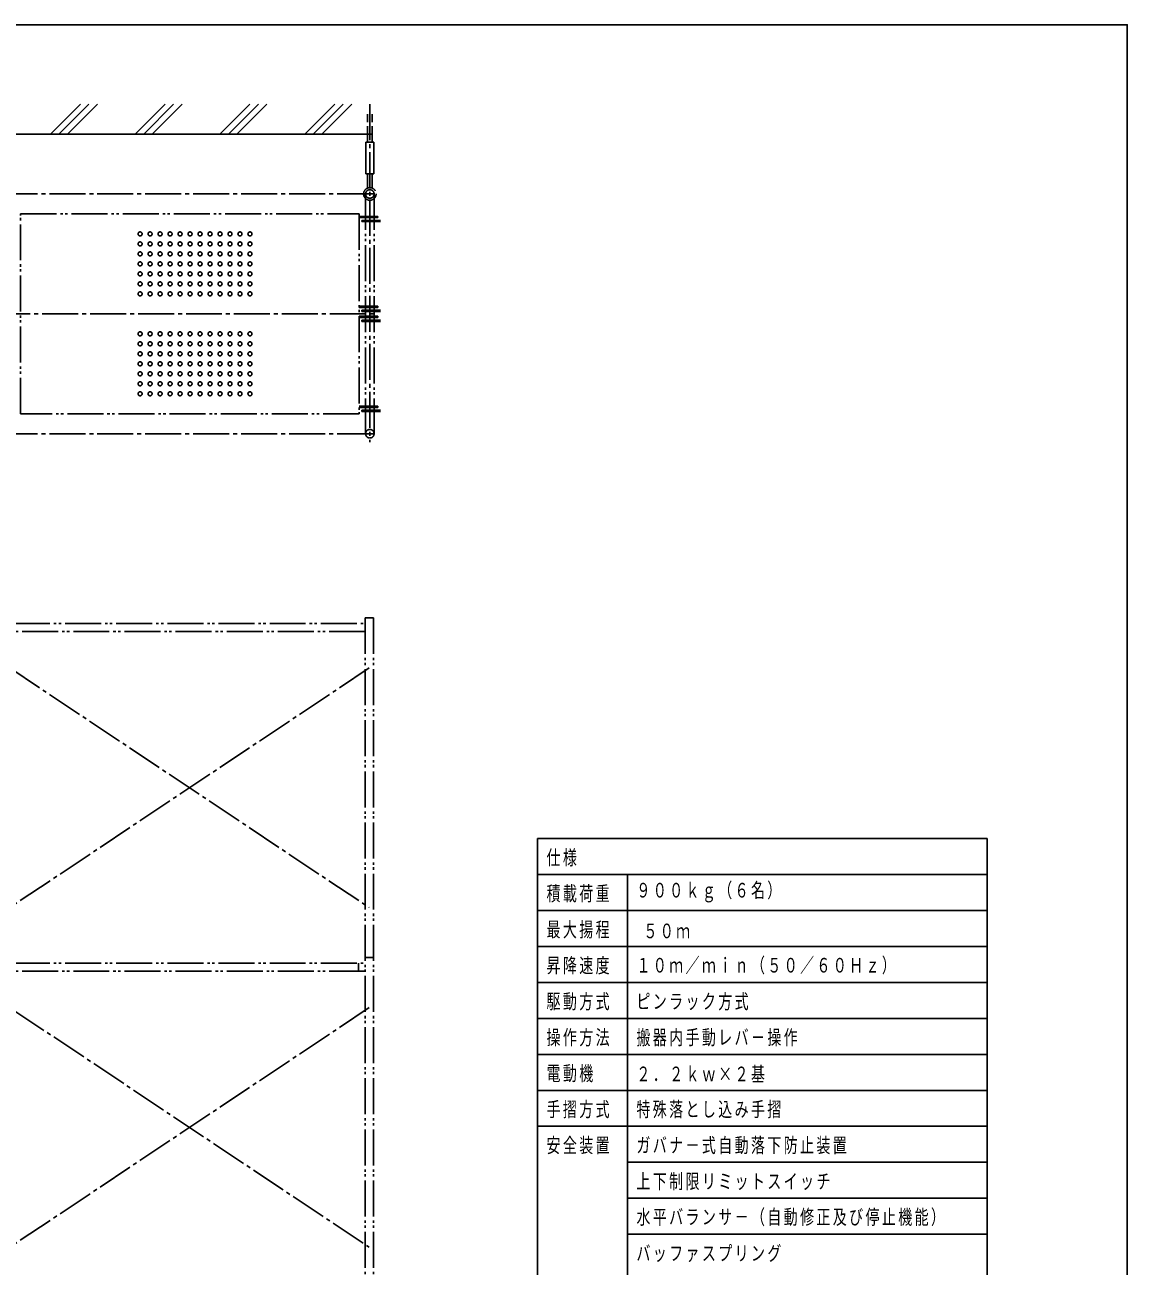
# Model space of a CAD drawing. Units: millimetres, scale not verified. Extents: x -7950 to 7710, y -5600 to 5443.
# Drawn here: x 2193 to 7710, y -769 to 5443 of the extents above; entities that cross this region are included whole.
import ezdxf

# ---------------------------------------------------------------- set-up
doc = ezdxf.new("R2010")
doc.units = ezdxf.units.MM
doc.header["$LTSCALE"] = 20
for name, pattern in [('CHAIN2', [12, 9, -1, 1, -1]), ('DASHED2', [3, 2, -1]), ('DOUBLE_CHAIN2', [12.8, 9, -1, 0.6, -0.6, 0.6, -1])]:
    doc.linetypes.add(name, pattern=pattern)
doc.layers.add('0-0_1', color=1, linetype='Continuous')
doc.layers.add('0-3_10', color=7, linetype='Continuous')
doc.styles.add('ＭＳ ゴシック', font='')
doc.styles.get('ＭＳ ゴシック').set_extended_font_data('MS Gothic')

msp = doc.modelspace()

# ---------------------------------------------------------------- linework, layer by layer
at = {"layer": '0-0_1', "color": 2}
for p, q in [((2320.87, 4896.73), (2470.87, 5046.73)), ((2363.3, 4896.73), (2513.3, 5046.73)), ((2405.72, 4896.73), (2555.72, 5046.73)), ((2745.13, 4896.73), (2895.13, 5046.73)), ((2787.56, 4896.73), (2937.56, 5046.73)), ((2829.99, 4896.73), (2979.99, 5046.73)), ((3169.4, 4896.73), (3319.4, 5046.73)), ((3211.83, 4896.73), (3361.83, 5046.73)), ((3254.25, 4896.73), (3404.25, 5046.73)), ((3593.66, 4896.73), (3743.66, 5046.73)), ((3636.09, 4896.73), (3786.09, 5046.73)), ((3678.52, 4896.73), (3828.52, 5046.73))]:
    msp.add_line(p, q, dxfattribs=at)
at = {"layer": '0-0_1', "color": 2, "linetype": 'CHAIN2'}
for p, q in [((3919.54, 5046.73), (3919.54, 3355.38)), ((2075.49, 4596.73), (3950.89, 4596.73)), ((-120.55, 3996.73), (3940.89, 3996.73)), ((2075.49, 3396.73), (3940.89, 3396.73)), ((3916.84, 2224.99), (2116.84, 1024.99)), ((2116.84, 2224.99), (3916.84, 1024.99)), ((3916.84, 524.99), (2116.84, -675.01)), ((2138.19, 510.75), (3916.84, -675.01))]:
    msp.add_line(p, q, dxfattribs=at)
at = {"layer": '0-0_1', "color": 2, "linetype": 'DASHED2'}
for p, q in [((3908.54, 4996.73), (3908.54, 4896.73)), ((3930.54, 4996.73), (3930.54, 4896.73))]:
    msp.add_line(p, q, dxfattribs=at)
at = {"layer": '0-0_1'}
msp.add_line((-6891.46, 4896.73), (3930.54, 4896.73), dxfattribs=at)
at = {"layer": '0-0_1', "color": 2, "linetype": 'DOUBLE_CHAIN2'}
for p, q in [((3908.54, 4896.73), (3908.54, 4856.73)), ((3930.54, 4896.73), (3930.54, 4856.73)), ((3908.54, 4696.73), (3908.54, 4626.09)), ((3930.54, 4696.73), (3930.54, 4626.09)), ((3898.19, 4596.73), (3898.19, 3396.73)), ((3940.89, 4596.73), (3940.89, 3396.73)), ((2138.19, 2446.33), (3895.49, 2446.33)), ((3895.49, 2474.99), (3895.49, -2619.51)), ((3895.49, 2406.33), (2138.19, 2406.33)), ((2138.19, 746.33), (3895.49, 746.33)), ((3862.84, 746.33), (3862.84, 706.33)), ((3895.49, 774.99), (3938.19, 774.99)), ((3895.49, 706.33), (2138.19, 706.33))]:
    msp.add_line(p, q, dxfattribs=at)
at = {"layer": '0-0_1', "color": 4}
for p, q in [((4758.76, 1190.68), (7008.76, 1190.68)), ((5208.76, 1190.68), (5208.76, -1329.32)), ((4758.76, 1010.68), (7008.76, 1010.68)), ((4758.76, 830.68), (7008.76, 830.68)), ((4758.76, 650.68), (7008.76, 650.68)), ((7008.76, 470.68), (4758.76, 470.68)), ((4758.76, 290.68), (7008.76, 290.68)), ((4758.76, 110.68), (7008.76, 110.68)), ((4758.76, -69.32), (7008.76, -69.32)), ((5208.76, -249.32), (7008.76, -249.32)), ((5208.76, -429.32), (7008.76, -429.32)), ((5208.76, -609.32), (7008.76, -609.32))]:
    msp.add_line(p, q, dxfattribs=at)
at = {"layer": '0-0_1', "color": 2, "linetype": 'DOUBLE_CHAIN2'}
for points in [[(3899.54, 4856.73), (3899.54, 4696.73), (3939.54, 4696.73), (3939.54, 4856.73)], [(3865.54, 4496.73), (3865.54, 3496.73), (2170.84, 3496.73), (2170.84, 4496.73)]]:
    msp.add_lwpolyline(points, close=True, dxfattribs=at)
for points in [[(3865.54, 4478.73), (3959.54, 4478.73), (3959.54, 4484.73), (3865.54, 4484.73)], [(3973.54, 4464.73), (3879.54, 4464.73), (3879.54, 4458.73), (3973.54, 4458.73)], [(3865.54, 4028.73), (3959.54, 4028.73), (3959.54, 4034.73), (3865.54, 4034.73)], [(3865.54, 3978.73), (3959.54, 3978.73), (3959.54, 3984.73), (3865.54, 3984.73)], [(3973.54, 4014.73), (3879.54, 4014.73), (3879.54, 4008.73), (3973.54, 4008.73)], [(3973.54, 3964.73), (3879.54, 3964.73), (3879.54, 3958.73), (3973.54, 3958.73)], [(3865.54, 3528.73), (3959.54, 3528.73), (3959.54, 3534.73), (3865.54, 3534.73)], [(3973.54, 3514.73), (3879.54, 3514.73), (3879.54, 3508.73), (3973.54, 3508.73)], [(3895.49, 2474.99), (3938.19, 2474.99), (3938.19, -2619.51)]]:
    msp.add_lwpolyline(points, dxfattribs=at)
at = {"layer": '0-0_1', "color": 4}
msp.add_lwpolyline([(4758.76, 1370.68), (4758.76, -1329.32), (7008.76, -1329.32), (7008.76, 1370.68)], close=True, dxfattribs=at)
at = {"layer": '0-0_1', "color": 2, "linetype": 'DOUBLE_CHAIN2'}
for centre, radius in [((3919.54, 4596.73), 31.35), ((3919.54, 4596.73), 21.35), ((2769.54, 4396.73), 10), ((2769.54, 4346.73), 10), ((2819.54, 4396.73), 10), ((2819.54, 4346.73), 10), ((2869.54, 4396.73), 10), ((2869.54, 4346.73), 10), ((2919.54, 4396.73), 10), ((2919.54, 4346.73), 10), ((2969.54, 4396.73), 10), ((2969.54, 4346.73), 10), ((3019.54, 4396.73), 10), ((3019.54, 4346.73), 10), ((3069.54, 4396.73), 10), ((3069.54, 4346.73), 10), ((3119.54, 4396.73), 10), ((3119.54, 4346.73), 10), ((3169.54, 4396.73), 10), ((3169.54, 4346.73), 10), ((3219.54, 4396.73), 10), ((3219.54, 4346.73), 10), ((3269.54, 4396.73), 10), ((3269.54, 4346.73), 10), ((3319.54, 4396.73), 10), ((3319.54, 4346.73), 10), ((2769.54, 4296.73), 10), ((2819.54, 4296.73), 10), ((2869.54, 4296.73), 10), ((2919.54, 4296.73), 10), ((2969.54, 4296.73), 10), ((3019.54, 4296.73), 10), ((3069.54, 4296.73), 10), ((3119.54, 4296.73), 10), ((3169.54, 4296.73), 10), ((3219.54, 4296.73), 10), ((3269.54, 4296.73), 10), ((3319.54, 4296.73), 10), ((2769.54, 4246.73), 10), ((2819.54, 4246.73), 10), ((2869.54, 4246.73), 10), ((2919.54, 4246.73), 10), ((2969.54, 4246.73), 10), ((3019.54, 4246.73), 10), ((3069.54, 4246.73), 10), ((3119.54, 4246.73), 10), ((3169.54, 4246.73), 10), ((3219.54, 4246.73), 10), ((3269.54, 4246.73), 10), ((3319.54, 4246.73), 10), ((2769.54, 4196.73), 10), ((2819.54, 4196.73), 10), ((2869.54, 4196.73), 10), ((2919.54, 4196.73), 10), ((2969.54, 4196.73), 10), ((3019.54, 4196.73), 10), ((3069.54, 4196.73), 10), ((3119.54, 4196.73), 10), ((3169.54, 4196.73), 10), ((3219.54, 4196.73), 10), ((3269.54, 4196.73), 10), ((3319.54, 4196.73), 10), ((2769.54, 4146.73), 10), ((2769.54, 4096.73), 10), ((2819.54, 4146.73), 10), ((2819.54, 4096.73), 10), ((2869.54, 4146.73), 10), ((2869.54, 4096.73), 10), ((2919.54, 4146.73), 10), ((2919.54, 4096.73), 10), ((2969.54, 4146.73), 10), ((2969.54, 4096.73), 10), ((3019.54, 4146.73), 10), ((3019.54, 4096.73), 10), ((3069.54, 4146.73), 10), ((3069.54, 4096.73), 10), ((3119.54, 4146.73), 10), ((3119.54, 4096.73), 10), ((3169.54, 4146.73), 10), ((3169.54, 4096.73), 10), ((3219.54, 4146.73), 10), ((3219.54, 4096.73), 10), ((3269.54, 4146.73), 10), ((3269.54, 4096.73), 10), ((3319.54, 4146.73), 10), ((3319.54, 4096.73), 10), ((2769.54, 3896.73), 10), ((2769.54, 3846.73), 10), ((2819.54, 3896.73), 10), ((2819.54, 3846.73), 10), ((2869.54, 3896.73), 10), ((2869.54, 3846.73), 10), ((2919.54, 3896.73), 10), ((2919.54, 3846.73), 10), ((2969.54, 3896.73), 10), ((2969.54, 3846.73), 10), ((3019.54, 3896.73), 10), ((3019.54, 3846.73), 10), ((3069.54, 3896.73), 10), ((3069.54, 3846.73), 10), ((3119.54, 3896.73), 10), ((3119.54, 3846.73), 10), ((3169.54, 3896.73), 10), ((3169.54, 3846.73), 10), ((3219.54, 3896.73), 10), ((3219.54, 3846.73), 10), ((3269.54, 3896.73), 10), ((3269.54, 3846.73), 10), ((3319.54, 3896.73), 10), ((3319.54, 3846.73), 10), ((2769.54, 3796.73), 10), ((2819.54, 3796.73), 10), ((2869.54, 3796.73), 10), ((2919.54, 3796.73), 10), ((2969.54, 3796.73), 10), ((3019.54, 3796.73), 10), ((3069.54, 3796.73), 10), ((3119.54, 3796.73), 10), ((3169.54, 3796.73), 10), ((3219.54, 3796.73), 10), ((3269.54, 3796.73), 10), ((3319.54, 3796.73), 10), ((2769.54, 3746.73), 10), ((2819.54, 3746.73), 10), ((2869.54, 3746.73), 10), ((2919.54, 3746.73), 10), ((2969.54, 3746.73), 10), ((3019.54, 3746.73), 10), ((3069.54, 3746.73), 10), ((3119.54, 3746.73), 10), ((3169.54, 3746.73), 10), ((3219.54, 3746.73), 10), ((3269.54, 3746.73), 10), ((3319.54, 3746.73), 10), ((2769.54, 3696.73), 10), ((2819.54, 3696.73), 10), ((2869.54, 3696.73), 10), ((2919.54, 3696.73), 10), ((2969.54, 3696.73), 10), ((3019.54, 3696.73), 10), ((3069.54, 3696.73), 10), ((3119.54, 3696.73), 10), ((3169.54, 3696.73), 10), ((3219.54, 3696.73), 10), ((3269.54, 3696.73), 10), ((3319.54, 3696.73), 10), ((2769.54, 3646.73), 10), ((2769.54, 3596.73), 10), ((2819.54, 3646.73), 10), ((2819.54, 3596.73), 10), ((2869.54, 3646.73), 10), ((2869.54, 3596.73), 10), ((2919.54, 3646.73), 10), ((2919.54, 3596.73), 10), ((2969.54, 3646.73), 10), ((2969.54, 3596.73), 10), ((3019.54, 3646.73), 10), ((3019.54, 3596.73), 10), ((3069.54, 3646.73), 10), ((3069.54, 3596.73), 10), ((3119.54, 3646.73), 10), ((3119.54, 3596.73), 10), ((3169.54, 3646.73), 10), ((3169.54, 3596.73), 10), ((3219.54, 3646.73), 10), ((3219.54, 3596.73), 10), ((3269.54, 3646.73), 10), ((3269.54, 3596.73), 10), ((3319.54, 3646.73), 10), ((3319.54, 3596.73), 10), ((3919.54, 3396.73), 21.35)]:
    msp.add_circle(centre, radius, dxfattribs=at)
at = {"layer": '0-3_10'}
msp.add_lwpolyline([(-7950, -5600), (7710, -5600), (7710, 5443.2), (-7950, 5443.2)], close=True, dxfattribs=at)

# ---------------------------------------------------------------- texts
at = {"layer": '0-0_1', "color": 7, "char_height": 73.31, "attachment_point": 7, "style": 'ＭＳ ゴシック'}
for s, insert in [('\\T1.17;\\W0.7;仕様', (4803.76, 1230.68)), ('\\T1.17;\\W0.7;積載荷重', (4803.76, 1050.68)), ('\\T1.17;\\W0.7;９００ｋｇ（６名）', (5253.76, 1050.68)), ('\\T1.17;\\W0.7;最大揚程', (4803.76, 870.68)), ('\\T1.17;\\W0.7;５０ｍ', (5288.76, 870.68)), ('\\T1.17;\\W0.7;昇降速度', (4803.76, 690.68)), ('\\T1.17;\\W0.7;１０ｍ／ｍｉｎ（５０／６０Ｈｚ）', (5253.76, 690.68)), ('\\T1.17;\\W0.7;駆動方式', (4803.76, 510.68)), ('\\T1.17;\\W0.7;ピンラック方式', (5253.76, 510.68)), ('\\T1.17;\\W0.7;操作方法', (4803.76, 330.68)), ('\\T1.17;\\W0.7;搬器内手動レバ－操作', (5253.76, 330.68)), ('\\T1.17;\\W0.7;電動機', (4803.76, 150.68)), ('\\T1.17;\\W0.7;２．２ｋｗ×２基', (5253.76, 150.68)), ('\\T1.17;\\W0.7;手摺方式', (4803.76, -29.32)), ('\\T1.17;\\W0.7;特殊落とし込み手摺', (5253.76, -29.32)), ('\\T1.17;\\W0.7;安全装置', (4803.76, -209.32)), ('\\T1.17;\\W0.7;ガバナ－式自動落下防止装置', (5253.76, -209.32)), ('\\T1.17;\\W0.7;上下制限リミットスイッチ', (5253.76, -389.32)), ('\\T1.17;\\W0.7;水平バランサ－（自動修正及び停止機能）', (5253.76, -569.32)), ('\\T1.17;\\W0.7;バッファスプリング', (5253.76, -749.32))]:
    msp.add_mtext(s, dxfattribs=dict(at, insert=insert))

doc.saveas('drawing.dxf')
